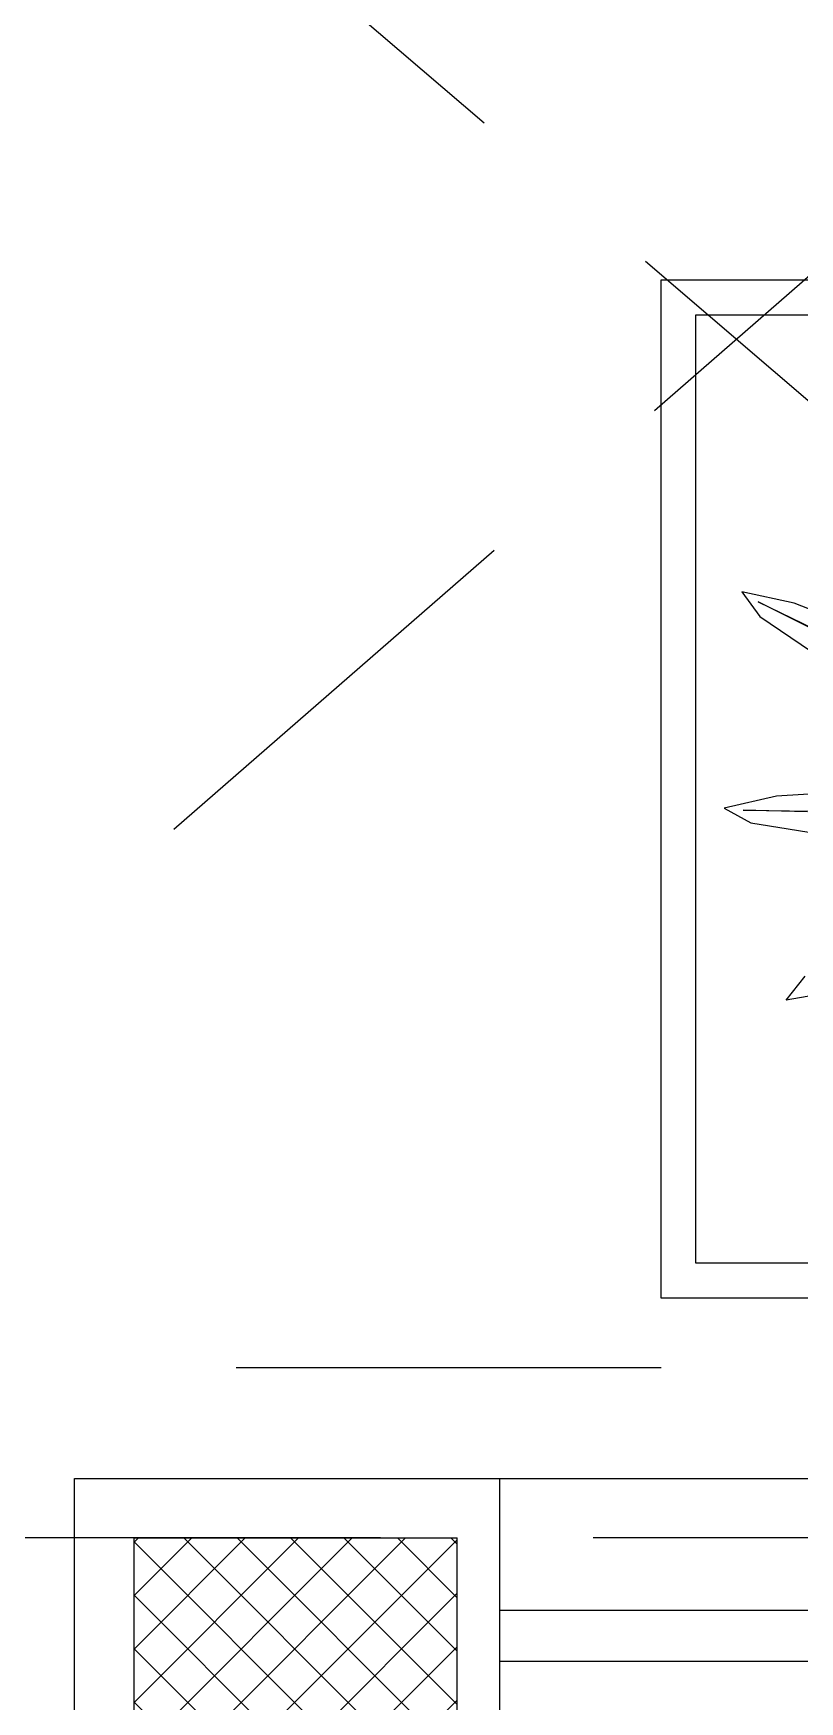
# Model space of a CAD drawing. Header units: millimetres. Extents: x 1658.6 to 1706.6, y -26.2 to 3.6.
# Drawn here: x 1667.895 to 1668.346, y 0.125 to 1.107 of the extents above; entities that cross this region are included whole.
import ezdxf

# ---------------------------------------------------------------- set-up
doc = ezdxf.new("R2010")
doc.units = ezdxf.units.MM
doc.linetypes.add('DASHED2', pattern=[0.375, 0.25, -0.125])
for name, color, linetype in [('ESQUADRIA', 2, 'Continuous'), ('HACHURA 1', 8, 'Continuous'), ('HACHURIA', 11, 'Continuous'), ('PAREDE', 7, 'Continuous'), ('PILAR', 21, 'Continuous'), ('PROJECAO', 1, 'DASHED2'), ('RP_MOBILIARIO', 21, 'Continuous'), ('RP_VEGETAÇÃO', 102, 'Continuous')]:
    doc.layers.add(name, color=color, linetype=linetype)

# ---------------------------------------------------------------- blocks, each defined once
blk = doc.blocks.new('A$C71B65A34')
for p, q in [((35.05499330161956, 14.63999385811166), (34.37344958935728, 3.452857985257197)), ((43.03234180993923, 15.06079424977224), (47.13934416481971, 4.632513349908093)), ((33.44675485200787, 1.249585620183552), (33.26833682345841, 13.09569640178779)), ((47.22988431660496, 2.244004456929358), (42.06506884294003, 12.90640825560103)), ((21.50273592405847, 7.588959855471784), (20.88603791375499, 4.101548762905165)), ((32.6172920979675, 1.773122778744435), (31.68957610120833, 7.470307943267473)), ((46.25691744613322, 2.368242477263265), (43.00984979868099, 7.14057183119121)), ((45.34272016080968, 6.050378458755403), (47.22988431660496, 2.244004456929358)), ((20.88603791375499, 4.101548762905165), (22.46780430020544, 5.358658860553533)), ((33.34374420154245, 5.496850669435389), (33.44675485200787, 1.249585620183552)), ((47.13934416481971, 4.632513349908093), (47.88382798523342, 1.170130296921797)), ((34.37344958935728, 3.452857985257197), (33.58597339847255, -8.032325240000001e-07)), ((47.88382798523342, 1.170130296921797), (46.25691744613322, 2.368242477263265)), ((33.58597339847255, -8.032325240000001e-07), (32.6172920979675, 1.773122778744435))]:
    blk.add_line(p, q)
blk = doc.blocks.new('ESTRUTURA(20-03-2019)')
at = {"layer": 'PROJECAO', "color": 11}
blk.add_line((-30.12999999999852, 14.01999999999946), (-35.97999999999888, 14.01999999999946), dxfattribs=at)

msp = doc.modelspace()

# ---------------------------------------------------------------- hatches: boundary and pattern name
at = {"layer": 'HACHURA 1'}
h = msp.add_hatch(dxfattribs=at)
h.set_pattern_fill('ANSI37', color=256, scale=0.007, style=0)
h.set_pattern_definition([(45, (114.6396264293412, 43.49948643939804), (-0.01571544821187102, 0.01571544821187102), []), (135, (114.6396264293412, 43.49948643939804), (-0.01571544821187102, -0.01571544821187102), [])])
h.paths.add_polyline_path([(1668.144447151719, 0.221541632773949), (1667.95444715172, 0.221541632773949), (1667.95444715172, 0.1015416327739374), (1668.144447151719, 0.1015416327739374)])
h.paths.add_polyline_path([(1669.974447151719, 0.2215416327739419), (1668.994447151719, 0.221541632773949), (1668.994447151719, 0.1015416327739445), (1669.974447151719, 0.1015416327739445)])
h.paths.add_polyline_path([(1679.914447151717, -0.8184583672256238), (1679.424447151717, -0.8184583672256096), (1679.424447151717, -0.9384583672256284), (1679.914447151717, -0.9384583672256355)])
h.paths.add_polyline_path([(1682.044447151717, -0.8184583672256096), (1680.964447151717, -0.8184583672256096), (1680.964447151717, -0.938458367225607), (1682.044447151717, -0.9384583672256142)])
h.paths.add_polyline_path([(1678.374447151717, -0.8184583672256096), (1677.204447151719, -0.8184583672256096), (1677.204447151719, -0.9384583672256142), (1678.374447151717, -0.9384583672256142)])

# ---------------------------------------------------------------- linework, layer by layer
at = {"layer": 'ESQUADRIA', "color": 1}
msp.add_line((1668.169447151719, 0.256541632773974), (1668.969447151719, 0.256541632773974), dxfattribs=at)
at = {"layer": 'ESQUADRIA'}
for p, q in [((1668.169447151719, 0.1790416327739663), (1668.969447151719, 0.1790416327739663)), ((1668.169447151719, 0.1490416327739652), (1668.969447151719, 0.1490416327739652))]:
    msp.add_line(p, q, dxfattribs=at)
at = {"layer": 'HACHURIA'}
for p, q in [((1667.919447151719, -1.313458367225522), (1667.919447151719, 0.256541632773974)), ((1668.169447151719, 0.06654163277396208), (1668.169447151719, 0.2565416327739669))]:
    msp.add_line(p, q, dxfattribs=at)
at = {"layer": 'PAREDE'}
for p, q in [((1667.954447151719, 0.221541632773949), (1668.144447151719, 0.221541632773949)), ((1667.954447151719, -1.288458367225537), (1667.954447151719, 0.2215416327739632)), ((1668.144447151719, 0.1015416327739302), (1668.144447151719, 0.221541632773949))]:
    msp.add_line(p, q, dxfattribs=at)
at = {"layer": 'PILAR'}
msp.add_line((1667.919447151719, 0.256541632773974), (1668.169447151719, 0.256541632773974), dxfattribs=at)
at = {"layer": 'PROJECAO'}
for p, q in [((1669.014447151719, 1.541541632773963), (1667.61444715172, 0.3215416327736875)), ((1669.014447151719, 0.3215416327736023), (1667.61444715172, 1.521541632773946)), ((1669.014447151719, 0.3215416327736023), (1663.014447151719, 0.3215416327736023))]:
    msp.add_line(p, q, dxfattribs=at)
at = {"layer": 'RP_MOBILIARIO', "color": 1}
for points in [[(1668.26417223753, 0.9612932141428416), (1668.26417223753, 0.3627916524051926), (1668.862673799267, 0.3627916524051926), (1668.862673799267, 0.9612932141428416)], [(1668.284692291076, 0.9407731605982264), (1668.284692291076, 0.3833117059513569), (1668.842153745722, 0.3833117059513569), (1668.842153745722, 0.9407731605982264)]]:
    msp.add_lwpolyline(points, close=True, dxfattribs=at)

# ---------------------------------------------------------------- block references
at = {"layer": 'PAREDE'}
msp.add_blockref('ESTRUTURA(20-03-2019)', (1700.104447151718, -13.79845836722551), dxfattribs=at)
at = {"layer": 'RP_VEGETAÇÃO', "xscale": -0.0088920232029605, "yscale": 0.0088920232029605, "zscale": 0.0088920232029605, "rotation": 270}
msp.add_blockref('A$C71B65A34', (1668.3014677515, 0.3522010512640747), dxfattribs=at)

doc.saveas('drawing.dxf')
